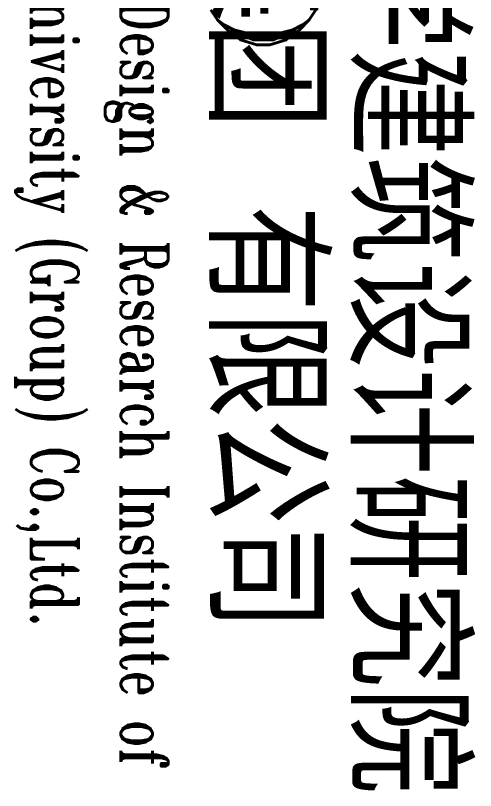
# Model space of a CAD drawing. Extents: x -345393 to -54719, y 203828 to 476815.
# Drawn here: x -154433 to -153262, y 214842 to 216816 of the extents above; entities that cross this region are included whole.
import ezdxf
from ezdxf.enums import TextEntityAlignment as Align

# ---------------------------------------------------------------- set-up
doc = ezdxf.new("R2010")
doc.units = 0
doc.header["$LTSCALE"] = 1000
doc.header["$MEASUREMENT"] = 0
doc.layers.get('0').update_dxf_attribs({"color": 252, "linetype": 'CONTINUOUS'})
doc.layers.add('图框', color=252, linetype='CONTINUOUS')
doc.styles.add('TKZ1_tjhts.shx', font='tjromant.shx', dxfattribs={"bigfont": 'tjhts.shx'})

# ---------------------------------------------------------------- blocks, each defined once
blk = doc.blocks.new('TJAD_TK_LOGO')
at = {"layer": '图框', "style": 'TKZ1_tjhts.shx'}
for s, height, p in [('同济大学建筑设计研究院', 0.258835, (0.6, -0.4754)), (' 集团 有限公司', 0.25884, (0.6594, -0.8031))]:
    blk.add_text(s, height=height, dxfattribs=at).set_placement(p, align=Align.MIDDLE_CENTER)
at = {"layer": '图框', "style": 'TKZ1_tjhts.shx', "width": 1.7}
blk.add_text('(  )', height=0.15893, dxfattribs=at).set_placement((-0.44, -0.8747))
at = {"layer": '图框', "style": 'TKZ1_tjhts.shx', "width": 0.7}
for s, p in [('Architectural Design & Research Institute of', (0.6, -1.0814)), ('Tongji University (Group) Co.,Ltd.', (0.6, -1.2887))]:
    blk.add_text(s, height=0.108983, dxfattribs=at).set_placement(p, align=Align.MIDDLE_CENTER)

msp = doc.modelspace()

# ---------------------------------------------------------------- block references
at = {"color": 1, "xscale": 1101.085660237994, "yscale": 1101.085660237994, "zscale": 1101.085660237979, "rotation": 270}
msp.add_blockref('TJAD_TK_LOGO', (-152914.08615, 216983.01421), dxfattribs=at)

doc.saveas('drawing.dxf')
